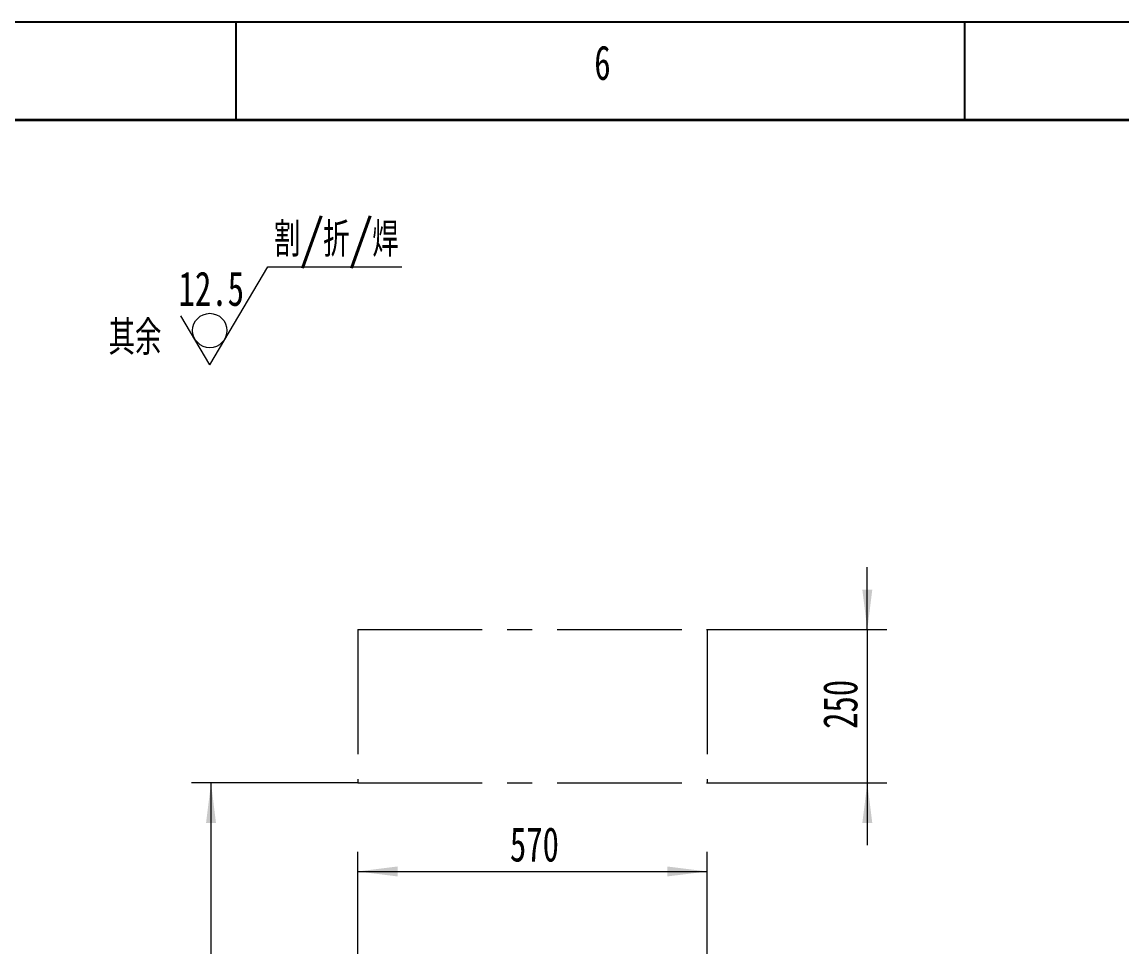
# Model space of a CAD drawing. Header units: millimetres. Extents: x 0 to 4752, y 0 to 3360.
# Drawn here: x 2796 to 3692, y 2606 to 3360 of the extents above; entities that cross this region are included whole.
import ezdxf

# ---------------------------------------------------------------- set-up
doc = ezdxf.new("R2010")
doc.units = ezdxf.units.MM
doc.header["$LTSCALE"] = 8
doc.linetypes.add('CENTERX2', pattern=[20.32, 12.7, -2.54, 2.54, -2.54])
doc.layers.add('图框线', color=5, linetype='Continuous', lineweight=35)
doc.layers.add('细线', color=5, linetype='Continuous')
doc.styles.add('SLDTEXTSTYLE3', font='TXT', dxfattribs={"width": 0.7, "bigfont": 'bigfont'})
doc.styles.add('SLDTEXTSTYLE4', font='TXT', dxfattribs={"width": 0.7})
doc.dimstyles.new('SLDDIMSTYLE12', dxfattribs={"dimtxt": 28, "dimasz": 32.64, "dimexe": 0, "dimexo": 0.0625, "dimgap": 7, "dimtad": 1, "dimdec": 3, "dimlfac": 2, "dimrnd": 1e-09, "dimzin": 12, "dimdsep": 46, "dimtxsty": 'SLDTEXTSTYLE4', "dimsah": 1, "dimcen": 0.09, "dimadec": 0, "dimazin": 3, "dimtfac": 1, "dimtdec": 3, "dimtmove": 0, "dimatfit": 0, "dimfxl": 1, "dimfrac": 2, "dimtolj": 1, "dimtzin": 12, "dimarcsym": 0})
doc.dimstyles.new('SLDDIMSTYLE13', dxfattribs={"dimtxt": 28, "dimasz": 32.64, "dimexe": 0, "dimexo": 0.0625, "dimgap": 7, "dimtad": 1, "dimdec": 3, "dimlfac": 2, "dimrnd": 1e-09, "dimzin": 12, "dimdsep": 46, "dimtxsty": 'SLDTEXTSTYLE4', "dimsah": 1, "dimcen": 0.09, "dimadec": 0, "dimazin": 3, "dimtfac": 1, "dimtdec": 3, "dimtofl": 0, "dimtmove": 0, "dimatfit": 3, "dimfxl": 1, "dimfrac": 2, "dimtolj": 1, "dimtzin": 12, "dimarcsym": 0})

# ---------------------------------------------------------------- blocks, each defined once
blk = doc.blocks.new('SW_SFSYMBOL_0')
at = {"color": 0, "linetype": 'Continuous', "lineweight": 0}
for p, q in [((-52.36, -80), (-5.17, 0)), ((-5.17, 0), (104.25, 0)), ((-52.36, -80), (-75.96, -40))]:
    blk.add_line(p, q, dxfattribs=at)
blk.add_circle((-52.36, -52), 14, dxfattribs=at)
at = {"color": 0, "linetype": 'Continuous', "lineweight": 0, "char_height": 28, "attachment_point": 1}
for s, insert, style in [('割/折/焊', (0, 36.09), 'SLDTEXTSTYLE3'), ('12.5', (-77.82, -3.9), 'SLDTEXTSTYLE4'), ('其余', (-134.92, -43.9), 'SLDTEXTSTYLE3')]:
    blk.add_mtext(s, dxfattribs=dict(at, insert=insert, style=style))
blk = doc.blocks.new('_D_35')
at = {"color": 7, "linetype": 'Continuous', "lineweight": 0}
for p, q in [((3484.76, 2864.87), (3484.76, 2915.67)), ((3354.26, 2864.87), (3500.76, 2864.87)), ((3484.76, 2864.87), (3484.76, 2739.87)), ((3354.26, 2739.87), (3500.76, 2739.87)), ((3484.76, 2739.87), (3484.76, 2689.07))]:
    blk.add_line(p, q, dxfattribs=at)
at = {"color": 7, "linetype": 'Continuous', "lineweight": 18}
for points in [[(3484.76, 2864.87), (3488.82, 2897.51), (3480.69, 2897.51)], [(3484.76, 2739.87), (3480.69, 2707.23), (3488.82, 2707.23)]]:
    blk.add_solid(points, dxfattribs=at)
at = {"color": 7, "linetype": 'Continuous', "lineweight": 18, "insert": (3448.66, 2783.94), "char_height": 28, "attachment_point": 1, "rotation": 90, "style": 'SLDTEXTSTYLE4'}
blk.add_mtext('250', dxfattribs=at)
blk = doc.blocks.new('_D_36')
at = {"color": 7, "linetype": 'Continuous', "lineweight": 0}
for p, q in [((3069.26, 2314.87), (3069.26, 2683.77)), ((3354.26, 2314.87), (3354.26, 2683.77)), ((3069.26, 2667.77), (3354.26, 2667.77))]:
    blk.add_line(p, q, dxfattribs=at)
at = {"color": 7, "linetype": 'Continuous', "lineweight": 18}
for points in [[(3069.26, 2667.77), (3101.9, 2663.71), (3101.9, 2671.84)], [(3354.26, 2667.77), (3321.62, 2671.84), (3321.62, 2663.71)]]:
    blk.add_solid(points, dxfattribs=at)
at = {"color": 7, "linetype": 'Continuous', "lineweight": 18, "insert": (3193.35, 2703.87), "char_height": 28, "attachment_point": 1, "style": 'SLDTEXTSTYLE4'}
blk.add_mtext('570', dxfattribs=at)
blk = doc.blocks.new('_D_38')
at = {"color": 7, "linetype": 'Continuous', "lineweight": 0}
for p, q in [((3069.26, 2739.87), (2933.68, 2739.87)), ((2949.68, 2314.87), (2949.68, 2739.87)), ((3069.26, 2314.87), (2933.68, 2314.87))]:
    blk.add_line(p, q, dxfattribs=at)
at = {"color": 7, "linetype": 'Continuous', "lineweight": 18}
for points in [[(2949.68, 2739.87), (2945.62, 2707.23), (2953.75, 2707.23)], [(2949.68, 2314.87), (2953.75, 2347.51), (2945.62, 2347.51)]]:
    blk.add_solid(points, dxfattribs=at)
at = {"color": 7, "linetype": 'Continuous', "lineweight": 18, "insert": (2913.59, 2508.96), "char_height": 28, "attachment_point": 1, "rotation": 90, "style": 'SLDTEXTSTYLE4'}
blk.add_mtext('850', dxfattribs=at)

msp = doc.modelspace()

# ---------------------------------------------------------------- linework, layer by layer
at = {"color": 7, "linetype": 'Continuous', "lineweight": 18}
msp.add_line((4672, 3280), (3135.909142, 3280), dxfattribs=at)
at = {"color": 7, "linetype": 'CENTERX2', "lineweight": 18}
for p, q in [((3069.261802, 2864.874225), (3354.261802, 2864.874225)), ((3069.261802, 2864.874225), (3069.261802, 2739.874225)), ((3354.261802, 2864.874225), (3354.261802, 2739.874225)), ((3069.261802, 2739.874225), (3354.261802, 2739.874225))]:
    msp.add_line(p, q, dxfattribs=at)
at = {"layer": '图框线'}
msp.add_line((4672, 3280), (200, 3280), dxfattribs=at)
at = {"layer": '细线'}
for p, q in [((4752, 3360), (0, 3360)), ((2970, 3360), (2970, 3280)), ((2970, 3360), (2970, 3280)), ((2970, 3360), (2970, 3280)), ((3564, 3360), (3564, 3280)), ((3564, 3360), (3564, 3280))]:
    msp.add_line(p, q, dxfattribs=at)

# ---------------------------------------------------------------- block references
at = {"color": 7, "linetype": 'Continuous', "lineweight": 0}
msp.add_blockref('SW_SFSYMBOL_0', (3001.05571, 3160.602338), dxfattribs=at)

# ---------------------------------------------------------------- texts
at = {"layer": '细线', "insert": (3262.149479, 3340.890088), "char_height": 28, "attachment_point": 1, "style": 'SLDTEXTSTYLE4'}
msp.add_mtext('6', dxfattribs=at)

# ---------------------------------------------------------------- dimensions: what is measured, and where the dimension line sits
at = {"color": 7, "linetype": 'Continuous', "lineweight": 18}
for base, p1, p2, dimstyle, picture, middle in [((3484.757066, 2739.874225), (3354.261802, 2864.874225), (3354.261802, 2739.874225), 'SLDDIMSTYLE12', '_D_35', (3484.757066, 2802.374225)), ((2949.6825, 2739.874225), (3069.261802, 2314.874225), (3069.261802, 2739.874225), 'SLDDIMSTYLE13', '_D_38', (2949.6825, 2527.374225))]:
    dim = msp.add_linear_dim(base=base, p1=p1, p2=p2, angle=90, dimstyle=dimstyle, dxfattribs=at)
    dim.commit()
    dim.dimension.update_dxf_attribs({"geometry": picture, "text_midpoint": middle, "dimtype": 160})
dim = msp.add_linear_dim(base=(3354.261802, 2667.77486), p1=(3069.261802, 2314.874225), p2=(3354.261802, 2314.874225), dimstyle='SLDDIMSTYLE13', dxfattribs=at)
dim.commit()
dim.dimension.update_dxf_attribs({"geometry": '_D_36', "text_midpoint": (3211.761802, 2667.77486), "dimtype": 160})

doc.saveas('drawing.dxf')
